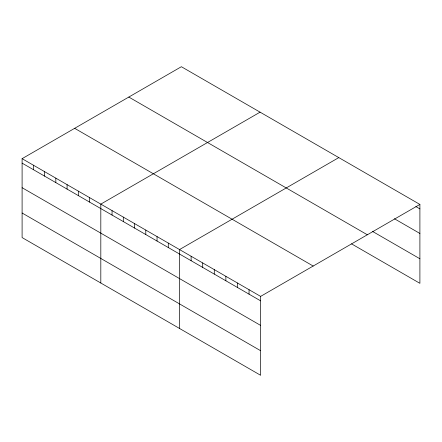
<?xml version="1.0" encoding="UTF-8"?>
<svg xmlns="http://www.w3.org/2000/svg" width="442" height="442" viewBox="0 0 442 442"><rect width="100%" height="100%" fill="white"/><g stroke="black" fill="none" stroke-linecap="round" stroke-linejoin="round"><path stroke-width="0.66" d="M260.631 325.411L260.631 296.383L22.1 158.672L22.1 237.569L260.631 375.286L260.631 325.411L22.1 187.701M351.545 243.862L419.9 283.328L419.9 204.431L181.369 66.714L22.1 158.672M260.084 112.163L100.815 204.116L100.815 283.013M338.799 157.606L179.529 249.564L179.529 328.461M260.631 296.383L419.9 204.431M415.845 206.558L419.9 208.895M394.413 218.746L419.9 233.459M372.396 231.343L419.9 258.769M128.81 97.063L367.341 234.774M74.659 128.324L313.19 266.04M22.1 163.137L260.631 300.853M22.1 213.005L260.631 350.721M249.045 289.698L249.045 294.162M237.459 283.007L237.459 287.471M225.873 276.316L225.873 280.786M214.287 269.631L214.287 274.095M202.701 262.94L202.701 267.404M191.115 256.25L191.115 260.719M168.286 243.067L168.286 247.537M157.043 236.575L157.043 241.045M145.794 230.083L145.794 234.553M134.55 223.591L134.55 228.061M123.307 217.099L123.307 221.569M112.058 210.607L112.058 215.077M89.571 197.624L89.571 202.088M78.322 191.132L78.322 195.596M67.079 184.64L67.079 189.104M55.836 178.148L55.836 182.612M44.592 171.656L44.592 176.12M33.343 165.164L33.343 169.629"/></g></svg>
